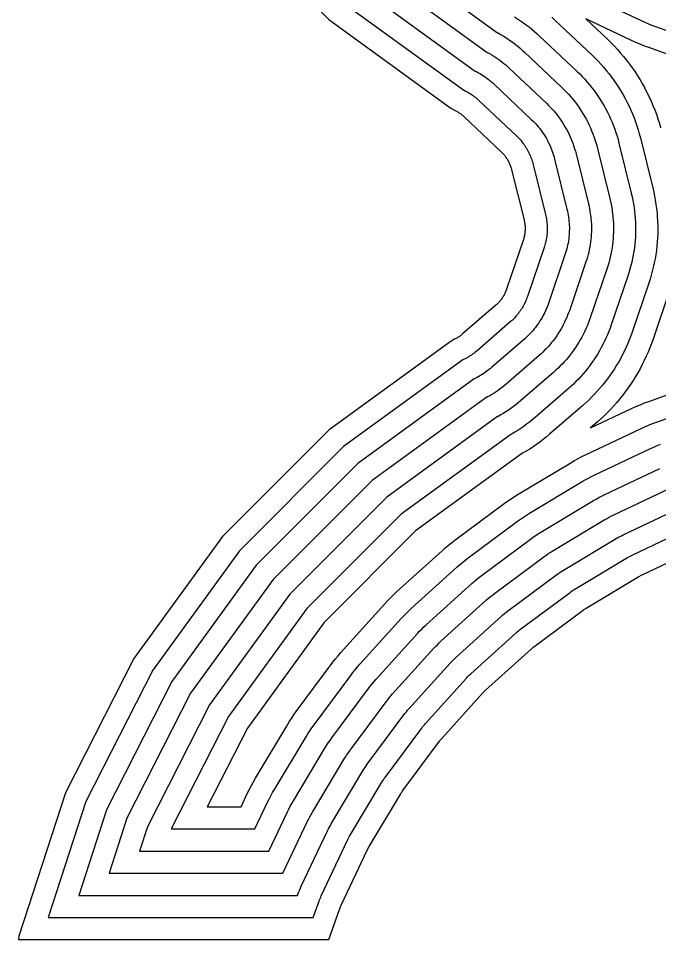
# Model space of a CAD drawing. Header units: metres. Extents: x 129.5 to 156.5, y -104.5 to -85.4.
# Drawn here: x 131.483 to 132.354, y -94.188 to -92.938 of the extents above; entities that cross this region are included whole.
import ezdxf

# ---------------------------------------------------------------- set-up
doc = ezdxf.new("R2010")
doc.units = ezdxf.units.M

msp = doc.modelspace()

# ---------------------------------------------------------------- linework, layer by layer
for points in [[(131.76, -92.7952), (131.9048, -92.94), (132.0704, -93.0603), (132.0762, -93.0632), (132.0772, -93.0638), (132.0783, -93.0644), (132.0793, -93.065), (132.0803, -93.0656), (132.0813, -93.0663), (132.0823, -93.0669), (132.0833, -93.0676), (132.0842, -93.0683), (132.0851, -93.0691), (132.0861, -93.0699), (132.0869, -93.0706), (132.0878, -93.0714), (132.1386, -93.1194), (132.1395, -93.1203), (132.1404, -93.1212), (132.1412, -93.1221), (132.1421, -93.123), (132.1429, -93.1239), (132.1436, -93.1249), (132.1444, -93.1259), (132.1451, -93.1269), (132.1458, -93.1279), (132.1465, -93.129), (132.1472, -93.13), (132.1478, -93.1311), (132.1484, -93.1322), (132.149, -93.1333), (132.1495, -93.1344), (132.15, -93.1355), (132.1505, -93.1367), (132.151, -93.1378), (132.1514, -93.139), (132.1518, -93.1402), (132.1522, -93.1414), (132.1525, -93.1425), (132.1528, -93.1437), (132.1696, -93.2116), (132.1699, -93.2128), (132.1702, -93.214), (132.1704, -93.2152), (132.1706, -93.2164), (132.1707, -93.2177), (132.1709, -93.2189), (132.171, -93.2201), (132.171, -93.2214), (132.1711, -93.2226), (132.1711, -93.2239), (132.1711, -93.2251), (132.171, -93.2263), (132.1709, -93.2276), (132.1708, -93.2288), (132.1707, -93.2301), (132.1705, -93.2313), (132.1703, -93.2325), (132.17, -93.2337), (132.1698, -93.2349), (132.1695, -93.2361), (132.1692, -93.2373), (132.1688, -93.2385), (132.1684, -93.2397), (132.1459, -93.3058), (132.1455, -93.307), (132.1451, -93.3081), (132.1446, -93.3092), (132.1441, -93.3103), (132.1436, -93.3114), (132.1431, -93.3125), (132.1425, -93.3135), (132.1419, -93.3146), (132.1413, -93.3156), (132.1407, -93.3166), (132.14, -93.3176), (132.1393, -93.3186), (132.1386, -93.3196), (132.1379, -93.3206), (132.1372, -93.3215), (132.1364, -93.3224), (132.1356, -93.3233), (132.1348, -93.3242), (132.1339, -93.3251), (132.1331, -93.3259), (132.1322, -93.3267), (132.1313, -93.3275), (132.0862, -93.3665), (132.0853, -93.3673), (132.0844, -93.3681), (132.0834, -93.3688), (132.0824, -93.3695), (132.0814, -93.3702), (132.0804, -93.3709), (132.0794, -93.3715), (132.0783, -93.3722), (132.0773, -93.3727), (132.0762, -93.3733), (132.0706, -93.3761), (131.9051, -93.4964), (131.7604, -93.6411), (131.6401, -93.8066), (131.5472, -93.989), (131.484, -94.1836), (131.4833, -94.188), (131.9046, -94.188), (131.9196, -94.1459), (131.9201, -94.1447), (131.9205, -94.1436), (131.921, -94.1425), (131.9215, -94.1413), (131.9572, -94.0659), (131.9577, -94.0648), (131.9583, -94.0637), (131.9589, -94.0627), (131.9595, -94.0616), (132.0024, -93.9901), (132.003, -93.989), (132.0037, -93.988), (132.0044, -93.987), (132.0051, -93.986), (132.0548, -93.919), (132.0555, -93.918), (132.0563, -93.917), (132.0571, -93.9161), (132.0579, -93.9152), (132.1139, -93.8534), (132.1147, -93.8525), (132.1156, -93.8516), (132.1165, -93.8507), (132.1174, -93.8499), (132.1792, -93.7939), (132.1801, -93.7931), (132.181, -93.7923), (132.182, -93.7915), (132.183, -93.7908), (132.25, -93.7411), (132.251, -93.7404), (132.252, -93.7397), (132.253, -93.739), (132.2541, -93.7384), (132.3256, -93.6955), (132.3267, -93.6949), (132.3277, -93.6943), (132.3288, -93.6937), (132.3299, -93.6932), (132.4053, -93.6575)], [(131.983, -92.8484), (132.1335, -92.9578), (132.1343, -92.9582), (132.1378, -92.9602), (132.1413, -92.9622), (132.1447, -92.9643), (132.1481, -92.9666), (132.1514, -92.9688), (132.1547, -92.9712), (132.1579, -92.9737), (132.1611, -92.9762), (132.1642, -92.9788), (132.1672, -92.9815), (132.1702, -92.9842), (132.221, -93.0322), (132.224, -93.0351), (132.227, -93.0381), (132.2299, -93.0412), (132.2327, -93.0444), (132.2354, -93.0476), (132.2381, -93.0509), (132.2406, -93.0542), (132.2431, -93.0576), (132.2455, -93.0611), (132.2478, -93.0647), (132.25, -93.0682), (132.2522, -93.0719), (132.2542, -93.0756), (132.2561, -93.0793), (132.258, -93.0831), (132.2597, -93.087), (132.2614, -93.0909), (132.263, -93.0948), (132.2644, -93.0987), (132.2658, -93.1027), (132.2671, -93.1068), (132.2682, -93.1108), (132.2693, -93.1149), (132.2861, -93.1827), (132.2871, -93.1868), (132.2879, -93.191), (132.2887, -93.1951), (132.2893, -93.1993), (132.2899, -93.2035), (132.2903, -93.2077), (132.2907, -93.2119), (132.2909, -93.2161), (132.2911, -93.2203), (132.2911, -93.2245), (132.291, -93.2288), (132.2908, -93.233), (132.2905, -93.2372), (132.2902, -93.2414), (132.2897, -93.2456), (132.2891, -93.2498), (132.2884, -93.2539), (132.2876, -93.2581), (132.2866, -93.2622), (132.2856, -93.2663), (132.2845, -93.2704), (132.2833, -93.2744), (132.282, -93.2784), (132.2595, -93.3446), (132.2581, -93.3484), (132.2566, -93.3522), (132.2551, -93.356), (132.2535, -93.3597), (132.2517, -93.3634), (132.2499, -93.3671), (132.248, -93.3707), (132.246, -93.3743), (132.244, -93.3778), (132.2418, -93.3813), (132.2396, -93.3847), (132.2372, -93.388), (132.2348, -93.3913), (132.2324, -93.3946), (132.2298, -93.3978), (132.2272, -93.4009), (132.2245, -93.4039), (132.2217, -93.4069), (132.2188, -93.4098), (132.2159, -93.4127), (132.2129, -93.4155), (132.2099, -93.4182), (132.1648, -93.4572), (132.1617, -93.4599), (132.1585, -93.4625), (132.1552, -93.465), (132.1519, -93.4674), (132.1485, -93.4698), (132.145, -93.472), (132.1415, -93.4742), (132.1379, -93.4763), (132.1343, -93.4783), (132.1338, -93.4786), (131.9833, -93.5879), (131.8519, -93.7193), (131.7428, -93.8695), (131.6584, -94.035), (131.6477, -94.068), (131.8234, -94.068), (131.8487, -94.0146), (131.8505, -94.0109), (131.8524, -94.0072), (131.8545, -94.0035), (131.8566, -93.9999), (131.8994, -93.9284), (131.9016, -93.9248), (131.9039, -93.9213), (131.9063, -93.9179), (131.9087, -93.9145), (131.9584, -93.8475), (131.9609, -93.8442), (131.9635, -93.8409), (131.9662, -93.8377), (131.969, -93.8346), (132.025, -93.7728), (132.0278, -93.7697), (132.0308, -93.7668), (132.0337, -93.7638), (132.0368, -93.761), (132.0986, -93.705), (132.1017, -93.7022), (132.1049, -93.6995), (132.1082, -93.6969), (132.1115, -93.6944), (132.1785, -93.6447), (132.1819, -93.6423), (132.1853, -93.6399), (132.1888, -93.6376), (132.1924, -93.6354), (132.2639, -93.5926), (132.2675, -93.5905), (132.2712, -93.5884), (132.2749, -93.5865), (132.2786, -93.5847), (132.354, -93.549)], [(131.9634, -92.8713), (132.1176, -92.9833), (132.12, -92.9846), (132.1229, -92.9862), (132.1258, -92.9879), (132.1286, -92.9897), (132.1314, -92.9915), (132.1342, -92.9934), (132.1369, -92.9953), (132.1395, -92.9973), (132.1421, -92.9994), (132.1447, -93.0016), (132.1472, -93.0038), (132.1496, -93.006), (132.2004, -93.054), (132.2029, -93.0564), (132.2053, -93.0589), (132.2077, -93.0614), (132.21, -93.064), (132.2123, -93.0667), (132.2145, -93.0694), (132.2166, -93.0721), (132.2186, -93.075), (132.2206, -93.0778), (132.2225, -93.0807), (132.2243, -93.0837), (132.2261, -93.0867), (132.2277, -93.0897), (132.2293, -93.0928), (132.2309, -93.0959), (132.2323, -93.0991), (132.2337, -93.1023), (132.235, -93.1055), (132.2362, -93.1088), (132.2373, -93.1121), (132.2383, -93.1154), (132.2393, -93.1187), (132.2402, -93.1221), (132.257, -93.1899), (132.2578, -93.1933), (132.2585, -93.1967), (132.2591, -93.2001), (132.2596, -93.2036), (132.2601, -93.207), (132.2605, -93.2105), (132.2608, -93.2139), (132.261, -93.2174), (132.2611, -93.2209), (132.2611, -93.2244), (132.261, -93.2278), (132.2609, -93.2313), (132.2606, -93.2348), (132.2603, -93.2382), (132.2599, -93.2417), (132.2594, -93.2451), (132.2588, -93.2486), (132.2582, -93.252), (132.2574, -93.2554), (132.2566, -93.2588), (132.2557, -93.2621), (132.2547, -93.2654), (132.2536, -93.2687), (132.2311, -93.3349), (132.2299, -93.338), (132.2287, -93.3412), (132.2275, -93.3443), (132.2261, -93.3474), (132.2247, -93.3504), (132.2232, -93.3534), (132.2216, -93.3564), (132.22, -93.3593), (132.2183, -93.3622), (132.2165, -93.3651), (132.2147, -93.3679), (132.2128, -93.3707), (132.2108, -93.3734), (132.2088, -93.3761), (132.2066, -93.3787), (132.2045, -93.3813), (132.2023, -93.3838), (132.2, -93.3862), (132.1976, -93.3886), (132.1952, -93.391), (132.1928, -93.3933), (132.1902, -93.3955), (132.1452, -93.4346), (132.1426, -93.4368), (132.1399, -93.4389), (132.1372, -93.441), (132.1345, -93.443), (132.1317, -93.4449), (132.1289, -93.4468), (132.126, -93.4485), (132.123, -93.4503), (132.1201, -93.4519), (132.1179, -93.4531), (131.9637, -93.5651), (131.8291, -93.6997), (131.7171, -93.8538), (131.6306, -94.0235), (131.6064, -94.098), (131.8424, -94.098), (131.8758, -94.0275), (131.8773, -94.0244), (131.8789, -94.0213), (131.8806, -94.0183), (131.8823, -94.0153), (131.9252, -93.9438), (131.927, -93.9409), (131.9288, -93.938), (131.9308, -93.9352), (131.9328, -93.9324), (131.9825, -93.8654), (131.9846, -93.8626), (131.9867, -93.86), (131.9889, -93.8573), (131.9912, -93.8547), (132.0472, -93.7929), (132.0496, -93.7904), (132.052, -93.788), (132.0544, -93.7856), (132.0569, -93.7832), (132.1187, -93.7272), (132.1213, -93.7249), (132.124, -93.7227), (132.1266, -93.7206), (132.1294, -93.7185), (132.1964, -93.6688), (132.1992, -93.6668), (132.202, -93.6648), (132.2049, -93.663), (132.2078, -93.6612), (132.2793, -93.6183), (132.2823, -93.6166), (132.2853, -93.6149), (132.2884, -93.6133), (132.2915, -93.6118), (132.3669, -93.5761)], [(131.9439, -92.8942), (132.1018, -93.009), (132.1034, -93.0098), (132.1058, -93.011), (132.108, -93.0123), (132.1103, -93.0136), (132.1125, -93.015), (132.1147, -93.0164), (132.1169, -93.0179), (132.119, -93.0194), (132.1211, -93.021), (132.1231, -93.0226), (132.1251, -93.0243), (132.1271, -93.026), (132.129, -93.0278), (132.1798, -93.0758), (132.1818, -93.0777), (132.1837, -93.0796), (132.1856, -93.0816), (132.1874, -93.0837), (132.1891, -93.0858), (132.1909, -93.0879), (132.1925, -93.0901), (132.1941, -93.0923), (132.1957, -93.0945), (132.1972, -93.0968), (132.1986, -93.0991), (132.2, -93.1015), (132.2013, -93.1039), (132.2025, -93.1063), (132.2037, -93.1088), (132.2049, -93.1113), (132.206, -93.1138), (132.207, -93.1163), (132.2079, -93.1189), (132.2088, -93.1214), (132.2096, -93.1241), (132.2104, -93.1267), (132.2111, -93.1293), (132.2279, -93.1971), (132.2285, -93.1998), (132.229, -93.2025), (132.2295, -93.2052), (132.23, -93.2079), (132.2303, -93.2106), (132.2306, -93.2133), (132.2308, -93.216), (132.231, -93.2187), (132.2311, -93.2215), (132.2311, -93.2242), (132.231, -93.2269), (132.2309, -93.2297), (132.2307, -93.2324), (132.2305, -93.2351), (132.2302, -93.2378), (132.2298, -93.2405), (132.2293, -93.2432), (132.2288, -93.2459), (132.2282, -93.2486), (132.2276, -93.2512), (132.2268, -93.2539), (132.2261, -93.2565), (132.2252, -93.2591), (132.2027, -93.3252), (132.2018, -93.3277), (132.2008, -93.3302), (132.1998, -93.3326), (132.1988, -93.335), (132.1977, -93.3374), (132.1965, -93.3398), (132.1953, -93.3421), (132.194, -93.3444), (132.1926, -93.3467), (132.1912, -93.3489), (132.1898, -93.3512), (132.1883, -93.3533), (132.1867, -93.3555), (132.1851, -93.3576), (132.1835, -93.3596), (132.1818, -93.3616), (132.18, -93.3636), (132.1782, -93.3656), (132.1764, -93.3674), (132.1745, -93.3693), (132.1726, -93.3711), (132.1706, -93.3729), (132.1255, -93.4119), (132.1235, -93.4136), (132.1214, -93.4153), (132.1193, -93.4169), (132.1171, -93.4185), (132.1149, -93.42), (132.1127, -93.4215), (132.1104, -93.4229), (132.1081, -93.4242), (132.1058, -93.4255), (132.1034, -93.4268), (132.1021, -93.4275), (131.9442, -93.5422), (131.8062, -93.6802), (131.6915, -93.8381), (131.6028, -94.012), (131.5652, -94.128), (131.8623, -94.128), (131.8631, -94.1257), (131.8641, -94.1231), (131.8651, -94.1206), (131.8661, -94.1181), (131.8673, -94.1157), (131.9029, -94.0403), (131.9041, -94.0379), (131.9054, -94.0355), (131.9067, -94.0331), (131.908, -94.0308), (131.9509, -93.9592), (131.9523, -93.9569), (131.9538, -93.9547), (131.9553, -93.9524), (131.9569, -93.9502), (132.0066, -93.8832), (132.0082, -93.8811), (132.0099, -93.879), (132.0116, -93.8769), (132.0134, -93.8749), (132.0695, -93.8131), (132.0713, -93.8111), (132.0732, -93.8092), (132.0751, -93.8073), (132.0771, -93.8055), (132.1389, -93.7494), (132.1409, -93.7476), (132.143, -93.7459), (132.1451, -93.7442), (132.1472, -93.7426), (132.2142, -93.6929), (132.2164, -93.6913), (132.2187, -93.6898), (132.2209, -93.6883), (132.2232, -93.6869), (132.2948, -93.644), (132.2971, -93.6427), (132.2995, -93.6414), (132.3019, -93.6401), (132.3043, -93.6389), (132.3797, -93.6033)], [(132.253, -92.9056), (132.3284, -92.9412), (132.3335, -92.9436), (132.3387, -92.9458), (132.3439, -92.9479), (132.3492, -92.9499)], [(131.9243, -92.9171), (132.0861, -93.0346), (132.0898, -93.0365), (132.0915, -93.0374), (132.0932, -93.0383), (132.0948, -93.0393), (132.0964, -93.0403), (132.098, -93.0413), (132.0996, -93.0424), (132.1011, -93.0435), (132.1026, -93.0447), (132.1041, -93.0459), (132.1056, -93.0471), (132.107, -93.0483), (132.1084, -93.0496), (132.1592, -93.0976), (132.1606, -93.099), (132.162, -93.1004), (132.1634, -93.1019), (132.1647, -93.1033), (132.166, -93.1049), (132.1672, -93.1064), (132.1685, -93.108), (132.1696, -93.1096), (132.1707, -93.1112), (132.1718, -93.1129), (132.1729, -93.1146), (132.1739, -93.1163), (132.1748, -93.118), (132.1757, -93.1198), (132.1766, -93.1216), (132.1774, -93.1234), (132.1782, -93.1252), (132.179, -93.1271), (132.1797, -93.1289), (132.1803, -93.1308), (132.1809, -93.1327), (132.1814, -93.1346), (132.1819, -93.1365), (132.1987, -93.2044), (132.1992, -93.2063), (132.1996, -93.2082), (132.2, -93.2102), (132.2003, -93.2122), (132.2005, -93.2141), (132.2007, -93.2161), (132.2009, -93.2181), (132.201, -93.2201), (132.2011, -93.222), (132.2011, -93.224), (132.201, -93.226), (132.201, -93.228), (132.2008, -93.23), (132.2006, -93.232), (132.2004, -93.2339), (132.2001, -93.2359), (132.1998, -93.2379), (132.1994, -93.2398), (132.199, -93.2418), (132.1985, -93.2437), (132.198, -93.2456), (132.1974, -93.2475), (132.1968, -93.2494), (132.1743, -93.3155), (132.1736, -93.3173), (132.173, -93.3191), (132.1722, -93.3209), (132.1715, -93.3227), (132.1706, -93.3244), (132.1698, -93.3261), (132.1689, -93.3278), (132.168, -93.3295), (132.167, -93.3312), (132.166, -93.3328), (132.1649, -93.3344), (132.1638, -93.336), (132.1627, -93.3375), (132.1615, -93.3391), (132.1603, -93.3406), (132.1591, -93.342), (132.1578, -93.3435), (132.1565, -93.3449), (132.1552, -93.3463), (132.1538, -93.3476), (132.1524, -93.3489), (132.1509, -93.3502), (132.1059, -93.3892), (132.1044, -93.3905), (132.1029, -93.3917), (132.1014, -93.3929), (132.0998, -93.394), (132.0982, -93.3951), (132.0966, -93.3962), (132.0949, -93.3972), (132.0932, -93.3982), (132.0915, -93.3991), (132.0898, -93.4), (132.0864, -93.4018), (131.9247, -93.5193), (131.7833, -93.6607), (131.6658, -93.8224), (131.575, -94.0005), (131.5239, -94.158), (131.8834, -94.158), (131.8914, -94.1358), (131.8921, -94.1339), (131.8928, -94.1321), (131.8936, -94.1303), (131.8944, -94.1285), (131.93, -94.0531), (131.9309, -94.0513), (131.9318, -94.0496), (131.9328, -94.0479), (131.9337, -94.0462), (131.9766, -93.9746), (131.9777, -93.973), (131.9787, -93.9713), (131.9798, -93.9697), (131.981, -93.9681), (132.0307, -93.9011), (132.0319, -93.8995), (132.0331, -93.898), (132.0344, -93.8965), (132.0357, -93.895), (132.0917, -93.8332), (132.093, -93.8318), (132.0944, -93.8304), (132.0958, -93.829), (132.0972, -93.8277), (132.159, -93.7717), (132.1605, -93.7704), (132.162, -93.7691), (132.1635, -93.7679), (132.1651, -93.7667), (132.2321, -93.717), (132.2337, -93.7158), (132.2353, -93.7147), (132.237, -93.7137), (132.2386, -93.7126), (132.3102, -93.6697), (132.3119, -93.6688), (132.3136, -93.6678), (132.3153, -93.6669), (132.3171, -93.666), (132.3925, -93.6304)], [(132.1568, -92.9365), (132.1608, -92.939), (132.1648, -92.9416), (132.1687, -92.9443), (132.1726, -92.9471), (132.1764, -92.95), (132.1801, -92.953), (132.1837, -92.956), (132.1873, -92.9592), (132.1908, -92.9624), (132.2416, -93.0104), (132.2452, -93.0138), (132.2487, -93.0174), (132.2521, -93.021), (132.2554, -93.0247), (132.2586, -93.0285), (132.2617, -93.0324), (132.2647, -93.0363), (132.2676, -93.0403), (132.2704, -93.0444), (132.2731, -93.0486), (132.2757, -93.0528), (132.2783, -93.0571), (132.2806, -93.0614), (132.2829, -93.0658), (132.2851, -93.0703), (132.2872, -93.0748), (132.2891, -93.0794), (132.291, -93.084), (132.2927, -93.0887), (132.2943, -93.0934), (132.2958, -93.0981), (132.2972, -93.1029), (132.2984, -93.1077), (132.3152, -93.1755), (132.3164, -93.1803), (132.3174, -93.1852), (132.3183, -93.1901), (132.319, -93.195), (132.3197, -93.1999), (132.3202, -93.2049), (132.3206, -93.2098), (132.3209, -93.2148), (132.321, -93.2197), (132.3211, -93.2247), (132.321, -93.2297), (132.3208, -93.2346), (132.3204, -93.2396), (132.32, -93.2445), (132.3194, -93.2495), (132.3187, -93.2544), (132.3179, -93.2593), (132.3169, -93.2642), (132.3159, -93.269), (132.3147, -93.2738), (132.3134, -93.2786), (132.3119, -93.2834), (132.3104, -93.2881), (132.2879, -93.3542), (132.2863, -93.3588), (132.2845, -93.3632), (132.2827, -93.3677), (132.2808, -93.3721), (132.2788, -93.3764), (132.2766, -93.3807), (132.2744, -93.385), (132.2721, -93.3892), (132.2696, -93.3933), (132.2671, -93.3974), (132.2645, -93.4014), (132.2617, -93.4054), (132.2589, -93.4093), (132.256, -93.4131), (132.253, -93.4168), (132.2499, -93.4205), (132.2467, -93.4241), (132.2434, -93.4276), (132.2401, -93.431), (132.2366, -93.4344), (132.2331, -93.4377), (132.2295, -93.4409), (132.1845, -93.4799), (132.1808, -93.483), (132.177, -93.4861), (132.1731, -93.489), (132.1692, -93.4919), (132.1652, -93.4947), (132.1612, -93.4973), (132.157, -93.4999), (132.1528, -93.5023), (132.1498, -93.504), (132.0028, -93.6108), (131.8748, -93.7388), (131.7684, -93.8853), (131.6906, -94.038), (131.8044, -94.038), (131.8216, -94.0018), (131.8237, -93.9974), (131.826, -93.993), (131.8283, -93.9887), (131.8308, -93.9845), (131.8737, -93.9129), (131.8763, -93.9088), (131.879, -93.9047), (131.8817, -93.9006), (131.8846, -93.8966), (131.9343, -93.8296), (131.9373, -93.8257), (131.9403, -93.8219), (131.9435, -93.8181), (131.9468, -93.8145), (132.0028, -93.7526), (132.0061, -93.7491), (132.0095, -93.7455), (132.0131, -93.7421), (132.0166, -93.7388), (132.0785, -93.6828), (132.0821, -93.6795), (132.0859, -93.6763), (132.0897, -93.6733), (132.0936, -93.6703), (132.1606, -93.6206), (132.1646, -93.6177), (132.1687, -93.615), (132.1728, -93.6123), (132.1769, -93.6097), (132.2485, -93.5668), (132.2527, -93.5643), (132.257, -93.562), (132.2614, -93.5597), (132.2658, -93.5576), (132.3412, -93.5219), (132.3457, -93.5199), (132.3502, -93.5179), (132.3547, -93.5161)], [(132.2074, -92.9369), (132.2114, -92.9406), (132.2622, -92.9885), (132.2663, -92.9925), (132.2703, -92.9966), (132.2742, -93.0008), (132.278, -93.005), (132.2817, -93.0094), (132.2853, -93.0138), (132.2888, -93.0184), (132.2921, -93.023), (132.2953, -93.0277), (132.2985, -93.0325), (132.3015, -93.0374), (132.3043, -93.0423), (132.3071, -93.0473), (132.3097, -93.0524), (132.3122, -93.0575), (132.3146, -93.0627), (132.3169, -93.0679), (132.319, -93.0732), (132.321, -93.0786), (132.3228, -93.084), (132.3245, -93.0895), (132.3261, -93.0949), (132.3275, -93.1005), (132.3443, -93.1683), (132.3456, -93.1739), (132.3468, -93.1794), (132.3478, -93.1851), (132.3487, -93.1907), (132.3495, -93.1964), (132.3501, -93.202), (132.3505, -93.2077), (132.3509, -93.2134), (132.351, -93.2192), (132.3511, -93.2249), (132.351, -93.2306), (132.3507, -93.2363), (132.3504, -93.242), (132.3498, -93.2477), (132.3492, -93.2533), (132.3483, -93.259), (132.3474, -93.2646), (132.3463, -93.2702), (132.3451, -93.2758), (132.3437, -93.2814), (132.3422, -93.2869), (132.3406, -93.2923), (132.3388, -93.2978), (132.3163, -93.3639), (132.3144, -93.3691), (132.3124, -93.3743), (132.3104, -93.3794), (132.3081, -93.3844), (132.3058, -93.3894), (132.3034, -93.3944), (132.3008, -93.3993), (132.2981, -93.4041), (132.2953, -93.4089), (132.2924, -93.4136), (132.2893, -93.4182), (132.2862, -93.4227), (132.283, -93.4272), (132.2796, -93.4316), (132.2761, -93.4359), (132.2726, -93.4401), (132.2689, -93.4442), (132.2652, -93.4483), (132.2613, -93.4522), (132.2574, -93.4561), (132.2533, -93.4599), (132.2492, -93.4635), (132.2041, -93.5026), (132.1999, -93.5062), (132.1955, -93.5097), (132.1911, -93.5131), (132.1866, -93.5164), (132.182, -93.5195), (132.1773, -93.5226), (132.1726, -93.5255), (132.1677, -93.5284), (132.166, -93.5293), (132.0224, -93.6337), (131.8977, -93.7584), (131.7941, -93.901), (131.7396, -94.008), (131.7855, -94.008), (131.7944, -93.989), (131.7969, -93.9839), (131.7995, -93.9789), (131.8022, -93.9739), (131.8051, -93.9691), (131.848, -93.8975), (131.8509, -93.8927), (131.854, -93.888), (131.8572, -93.8833), (131.8605, -93.8788), (131.9102, -93.8118), (131.9136, -93.8073), (131.9171, -93.8029), (131.9208, -93.7985), (131.9245, -93.7943), (131.9805, -93.7325), (131.9844, -93.7284), (131.9883, -93.7243), (131.9924, -93.7204), (131.9965, -93.7165), (132.0583, -93.6605), (132.0625, -93.6568), (132.0669, -93.6531), (132.0713, -93.6496), (132.0758, -93.6462), (132.1428, -93.5965), (132.1473, -93.5932), (132.152, -93.59), (132.1567, -93.5869), (132.1615, -93.584), (132.2331, -93.5411), (132.2379, -93.5382), (132.2429, -93.5355), (132.2479, -93.5329), (132.253, -93.5304), (132.3284, -93.4948), (132.3335, -93.4924), (132.3387, -93.4902), (132.3439, -93.4881), (132.3492, -93.4861), (132.4278, -93.458)], [(132.2533, -92.9389), (132.2828, -92.9667), (132.2874, -92.9712), (132.292, -92.9758), (132.2964, -92.9805), (132.3007, -92.9854), (132.3048, -92.9903), (132.3089, -92.9953), (132.3128, -93.0005), (132.3166, -93.0057), (132.3203, -93.011), (132.3238, -93.0164), (132.3272, -93.0219), (132.3304, -93.0275), (132.3336, -93.0331), (132.3365, -93.0389), (132.3394, -93.0447), (132.342, -93.0505), (132.3446, -93.0565), (132.347, -93.0625), (132.3492, -93.0685), (132.3513, -93.0746), (132.3533, -93.0808), (132.355, -93.087)], [(132.4177, -93.0062), (132.3391, -92.9781), (132.3331, -92.9759), (132.3272, -92.9735), (132.3214, -92.971), (132.3156, -92.9683), (132.2533, -92.9389)], [(132.3492, -92.9499), (132.4278, -92.978)], [(132.3672, -93.3074), (132.3447, -93.3736), (132.3426, -93.3795), (132.3403, -93.3853), (132.338, -93.3911), (132.3355, -93.3968), (132.3328, -93.4025), (132.3301, -93.4081), (132.3272, -93.4136), (132.3241, -93.419), (132.3209, -93.4244), (132.3176, -93.4297), (132.3142, -93.4349), (132.3107, -93.4401), (132.307, -93.4451), (132.3032, -93.4501), (132.2993, -93.4549), (132.2953, -93.4597), (132.2911, -93.4644), (132.2869, -93.469), (132.2825, -93.4734), (132.2781, -93.4778), (132.2735, -93.4821), (132.2688, -93.4862), (132.2598, -93.494), (132.3156, -93.4677), (132.3214, -93.465), (132.3272, -93.4625), (132.3331, -93.4601), (132.3391, -93.4579), (132.4177, -93.4298)]]:
    msp.add_lwpolyline(points)

doc.saveas('drawing.dxf')
